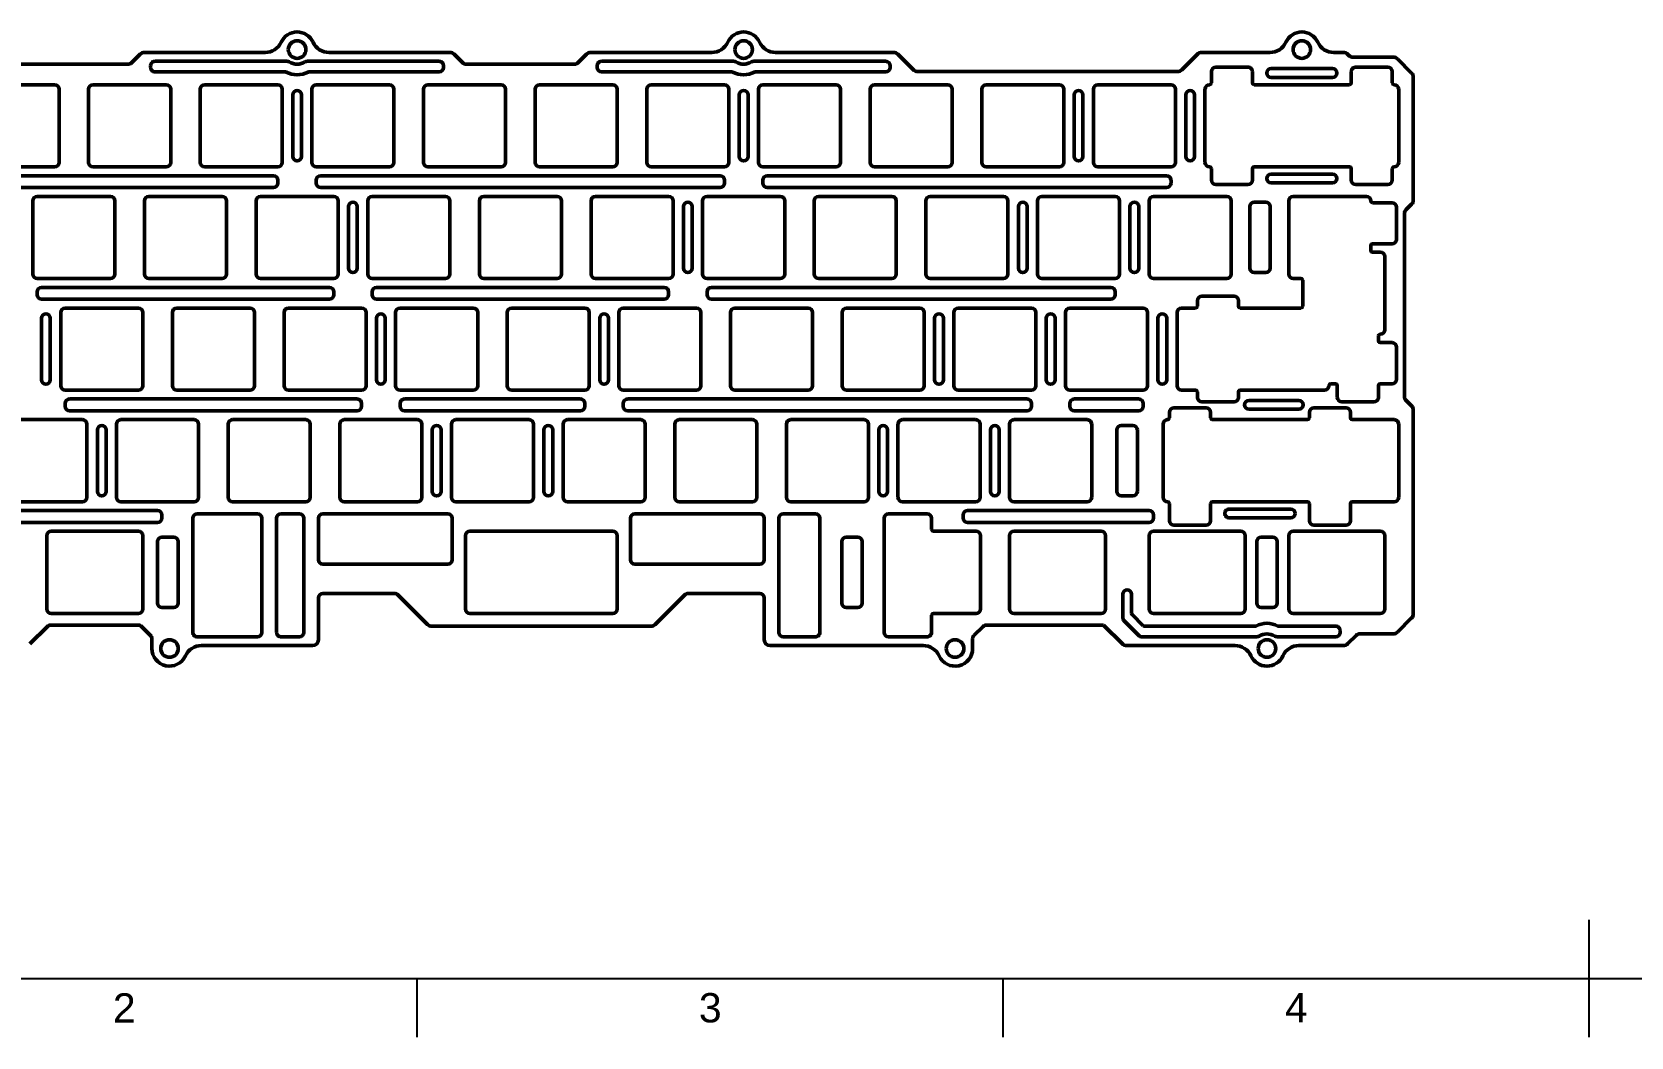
# Model space of a CAD drawing. Header units: millimetres. Extents: x 0 to 420, y 0 to 297.
# Drawn here: x 82.1 to 218.6, y 5 to 90.7 of the extents above; entities that cross this region are included whole.
import ezdxf
from ezdxf.enums import TextEntityAlignment as Align

# ---------------------------------------------------------------- set-up
doc = ezdxf.new("R2010")
doc.units = ezdxf.units.MM
doc.header["$LTSCALE"] = 0.75
doc.layers.add('Border', color=7, linetype='Continuous', lineweight=25)
doc.layers.add('Visible', color=7, linetype='Continuous', lineweight=50)
doc.styles.add('FusionTitle', font='arial.ttf')

# ---------------------------------------------------------------- blocks, each defined once
blk = doc.blocks.new('ISO_A3_SHEET')
at = {"layer": 'Border'}
for p, q in [((215, 5), (215, 15)), ((20, 10), (410, 10)), ((115, 5), (115, 10)), ((165, 5), (165, 10))]:
    blk.add_line(p, q, dxfattribs=at)
at = {"layer": 'Border', "style": 'FusionTitle'}
for s, p in [('2', (90, 7.5)), ('3', (140, 7.5)), ('4', (190, 7.5))]:
    blk.add_text(s, height=2.5, dxfattribs=at).set_placement(p, align=Align.MIDDLE)

msp = doc.modelspace()

# ---------------------------------------------------------------- linework, layer by layer
at = {"layer": 'Visible'}
for p, q in [((91.35, 88.849, 0.375), (90.607, 88.105, 0.375)), ((102.019, 88.995, 0.375), (91.704, 88.995, 0.375)), ((117.79, 88.995, 0.375), (107.474, 88.995, 0.375)), ((118.887, 88.105, 0.375), (118.143, 88.849, 0.375)), ((129.45, 88.849, 0.375), (128.707, 88.105, 0.375)), ((140.119, 88.995, 0.375), (129.804, 88.995, 0.375)), ((155.644, 88.995, 0.375), (145.574, 88.995, 0.375)), ((157.332, 87.514, 0.375), (155.997, 88.849, 0.375)), ((180.223, 87.514, 0.375), (181.559, 88.849, 0.375)), ((187.744, 88.995, 0.375), (181.912, 88.995, 0.375)), ((194.027, 88.995, 0.375), (193.199, 88.995, 0.375)), ((194.524, 88.705, 0.375), (194.381, 88.849, 0.375)), ((90.341, 87.995, 0.375), (81.053, 87.995, 0.375)), ((92.247, 87.868, 0.375), (92.247, 87.718, 0.375)), ((92.622, 88.243, 0.375), (103.88, 88.245, 0.375)), ((103.74, 87.345, 0.375), (92.622, 87.343, 0.375)), ((105.613, 88.245, 0.375), (116.872, 88.243, 0.375)), ((116.871, 87.343, 0.375), (105.753, 87.345, 0.375)), ((117.246, 87.868, 0.375), (117.246, 87.718, 0.375)), ((128.441, 87.995, 0.375), (119.152, 87.995, 0.375)), ((130.347, 87.868, 0.375), (130.347, 87.718, 0.375)), ((130.722, 88.243, 0.375), (141.98, 88.245, 0.375)), ((141.84, 87.345, 0.375), (130.722, 87.343, 0.375)), ((143.708, 88.242, 0.375), (154.972, 88.242, 0.375)), ((154.972, 87.342, 0.375), (143.847, 87.342, 0.375)), ((155.347, 87.867, 0.375), (155.347, 87.717, 0.375)), ((157.686, 87.367, 0.375), (179.87, 87.367, 0.375)), ((182.753, 86.395, 0.375), (182.753, 87.369, 0.375)), ((183.128, 87.744, 0.375), (185.878, 87.745, 0.375)), ((186.253, 87.37, 0.375), (186.253, 86.395, 0.375)), ((187.847, 87.62, 0.375), (193.097, 87.62, 0.375)), ((194.691, 86.395, 0.375), (194.691, 87.369, 0.375)), ((198.277, 88.595, 0.375), (194.79, 88.595, 0.375)), ((195.066, 87.744, 0.375), (197.816, 87.743, 0.375)), ((198.191, 87.368, 0.375), (198.191, 86.395, 0.375)), ((198.631, 88.449, 0.375), (199.838, 87.242, 0.375)), ((77.809, 86.245, 0.375), (84.059, 86.245, 0.375)), ((87.334, 86.245, 0.375), (93.584, 86.245, 0.375)), ((96.859, 86.245, 0.375), (103.109, 86.245, 0.375)), ((106.384, 86.245, 0.375), (112.634, 86.245, 0.375)), ((115.909, 86.245, 0.375), (122.159, 86.245, 0.375)), ((125.434, 86.245, 0.375), (131.684, 86.245, 0.375)), ((134.959, 86.245, 0.375), (141.209, 86.245, 0.375)), ((144.484, 86.245, 0.375), (150.734, 86.245, 0.375)), ((154.009, 86.245, 0.375), (160.259, 86.245, 0.375)), ((163.534, 86.245, 0.375), (169.784, 86.245, 0.375)), ((173.059, 86.245, 0.375), (179.309, 86.245, 0.375)), ((182.584, 86.245, 0.375), (182.603, 86.245, 0.375)), ((186.403, 86.245, 0.375), (194.541, 86.245, 0.375)), ((193.097, 86.87, 0.375), (187.847, 86.87, 0.375)), ((198.341, 86.245, 0.375), (198.359, 86.245, 0.375)), ((199.984, 76.402, 0.375), (199.984, 86.888, 0.375)), ((84.434, 85.87, 0.375), (84.434, 79.62, 0.375)), ((86.959, 79.62, 0.375), (86.959, 85.87, 0.375)), ((93.959, 85.87, 0.375), (93.959, 79.62, 0.375)), ((96.484, 79.62, 0.375), (96.484, 85.87, 0.375)), ((103.484, 85.87, 0.375), (103.484, 79.62, 0.375)), ((104.372, 80.12, 0.375), (104.372, 85.37, 0.375)), ((105.122, 85.37, 0.375), (105.122, 80.12, 0.375)), ((106.009, 79.62, 0.375), (106.009, 85.87, 0.375)), ((113.009, 85.87, 0.375), (113.009, 79.62, 0.375)), ((115.534, 79.62, 0.375), (115.534, 85.87, 0.375)), ((122.534, 85.87, 0.375), (122.534, 79.62, 0.375)), ((125.059, 79.62, 0.375), (125.059, 85.87, 0.375)), ((132.059, 85.87, 0.375), (132.059, 79.62, 0.375)), ((134.584, 79.62, 0.375), (134.584, 85.87, 0.375)), ((141.584, 85.87, 0.375), (141.584, 79.62, 0.375)), ((142.472, 80.12, 0.375), (142.472, 85.37, 0.375)), ((143.222, 85.37, 0.375), (143.222, 80.12, 0.375)), ((144.109, 79.62, 0.375), (144.109, 85.87, 0.375)), ((151.109, 85.87, 0.375), (151.109, 79.62, 0.375)), ((153.634, 79.62, 0.375), (153.634, 85.87, 0.375)), ((160.634, 85.87, 0.375), (160.634, 79.62, 0.375)), ((163.159, 79.62, 0.375), (163.159, 85.87, 0.375)), ((170.159, 85.87, 0.375), (170.159, 79.62, 0.375)), ((171.047, 80.12, 0.375), (171.047, 85.37, 0.375)), ((171.797, 85.37, 0.375), (171.797, 80.12, 0.375)), ((172.684, 79.62, 0.375), (172.684, 85.87, 0.375)), ((179.684, 85.87, 0.375), (179.684, 79.62, 0.375)), ((180.572, 80.12, 0.375), (180.572, 85.37, 0.375)), ((181.322, 85.37, 0.375), (181.322, 80.12, 0.375)), ((182.209, 79.62, 0.375), (182.209, 85.87, 0.375)), ((198.734, 85.87, 0.375), (198.734, 79.62, 0.375)), ((84.059, 79.245, 0.375), (77.809, 79.245, 0.375)), ((93.584, 79.245, 0.375), (87.334, 79.245, 0.375)), ((103.109, 79.245, 0.375), (96.859, 79.245, 0.375)), ((112.634, 79.245, 0.375), (106.384, 79.245, 0.375)), ((122.159, 79.245, 0.375), (115.909, 79.245, 0.375)), ((131.684, 79.245, 0.375), (125.434, 79.245, 0.375)), ((141.209, 79.245, 0.375), (134.959, 79.245, 0.375)), ((150.734, 79.245, 0.375), (144.484, 79.245, 0.375)), ((160.259, 79.245, 0.375), (154.009, 79.245, 0.375)), ((169.784, 79.245, 0.375), (163.534, 79.245, 0.375)), ((179.309, 79.245, 0.375), (173.059, 79.245, 0.375)), ((182.603, 79.245, 0.375), (182.584, 79.245, 0.375)), ((194.541, 79.245, 0.375), (186.403, 79.245, 0.375)), ((198.359, 79.245, 0.375), (198.341, 79.245, 0.375)), ((78.184, 78.483, 0.375), (102.734, 78.483, 0.375)), ((103.109, 78.108, 0.375), (103.109, 77.858, 0.375)), ((106.384, 77.858, 0.375), (106.384, 78.108, 0.375)), ((106.759, 78.483, 0.375), (140.834, 78.483, 0.375)), ((141.209, 78.108, 0.375), (141.209, 77.858, 0.375)), ((144.484, 77.858, 0.375), (144.484, 78.108, 0.375)), ((144.859, 78.483, 0.375), (178.934, 78.483, 0.375)), ((179.309, 78.108, 0.375), (179.309, 77.858, 0.375)), ((182.753, 78.12, 0.375), (182.753, 79.095, 0.375)), ((186.253, 79.095, 0.375), (186.253, 78.12, 0.375)), ((187.847, 78.62, 0.375), (193.097, 78.62, 0.375)), ((193.097, 77.87, 0.375), (187.847, 77.87, 0.375)), ((194.691, 78.12, 0.375), (194.691, 79.095, 0.375)), ((198.191, 79.095, 0.375), (198.191, 78.12, 0.375)), ((102.734, 77.483, 0.375), (78.184, 77.483, 0.375)), ((82.572, 76.72, 0.375), (88.822, 76.72, 0.375)), ((92.097, 76.72, 0.375), (98.347, 76.72, 0.375)), ((101.622, 76.72, 0.375), (107.872, 76.72, 0.375)), ((140.834, 77.483, 0.375), (106.759, 77.483, 0.375)), ((111.147, 76.72, 0.375), (117.397, 76.72, 0.375)), ((120.672, 76.72, 0.375), (126.922, 76.72, 0.375)), ((130.197, 76.72, 0.375), (136.447, 76.72, 0.375)), ((139.722, 76.72, 0.375), (145.972, 76.72, 0.375)), ((178.934, 77.483, 0.375), (144.859, 77.483, 0.375)), ((149.247, 76.72, 0.375), (155.497, 76.72, 0.375)), ((158.772, 76.72, 0.375), (165.022, 76.72, 0.375)), ((168.297, 76.72, 0.375), (174.547, 76.72, 0.375)), ((177.822, 76.72, 0.375), (184.072, 76.72, 0.375)), ((185.878, 77.745, 0.375), (183.128, 77.745, 0.375)), ((189.728, 76.72, 0.375), (195.978, 76.72, 0.375)), ((197.816, 77.745, 0.375), (195.066, 77.745, 0.375)), ((82.197, 70.095, 0.375), (82.197, 76.345, 0.375)), ((89.197, 76.345, 0.375), (89.197, 70.095, 0.375)), ((91.722, 70.095, 0.375), (91.722, 76.345, 0.375)), ((98.722, 76.345, 0.375), (98.722, 70.095, 0.375)), ((101.247, 70.095, 0.375), (101.247, 76.345, 0.375)), ((108.247, 76.345, 0.375), (108.247, 70.095, 0.375)), ((109.134, 70.595, 0.375), (109.134, 75.845, 0.375)), ((109.884, 75.845, 0.375), (109.884, 70.595, 0.375)), ((110.772, 70.095, 0.375), (110.772, 76.345, 0.375)), ((117.772, 76.345, 0.375), (117.772, 70.095, 0.375)), ((120.297, 70.095, 0.375), (120.297, 76.345, 0.375)), ((127.297, 76.345, 0.375), (127.297, 70.095, 0.375)), ((129.822, 70.095, 0.375), (129.822, 76.345, 0.375)), ((136.822, 76.345, 0.375), (136.822, 70.095, 0.375)), ((137.709, 70.595, 0.375), (137.709, 75.845, 0.375)), ((138.459, 75.845, 0.375), (138.459, 70.595, 0.375)), ((139.347, 70.095, 0.375), (139.347, 76.345, 0.375)), ((146.347, 76.345, 0.375), (146.347, 70.095, 0.375)), ((148.872, 70.095, 0.375), (148.872, 76.345, 0.375)), ((155.872, 76.345, 0.375), (155.872, 70.095, 0.375)), ((158.397, 70.095, 0.375), (158.397, 76.345, 0.375)), ((165.397, 76.345, 0.375), (165.397, 70.095, 0.375)), ((166.284, 70.595, 0.375), (166.284, 75.845, 0.375)), ((167.034, 75.845, 0.375), (167.034, 70.595, 0.375)), ((167.922, 70.095, 0.375), (167.922, 76.345, 0.375)), ((174.922, 76.345, 0.375), (174.922, 70.095, 0.375)), ((175.809, 70.595, 0.375), (175.809, 75.845, 0.375)), ((176.559, 75.845, 0.375), (176.559, 70.595, 0.375)), ((177.447, 70.095, 0.375), (177.447, 76.345, 0.375)), ((184.447, 76.345, 0.375), (184.447, 70.095, 0.375)), ((186.025, 70.595, 0.375), (186.025, 75.845, 0.375)), ((186.4, 76.22, 0.375), (187.4, 76.22, 0.375)), ((187.775, 75.845, 0.375), (187.775, 70.595, 0.375)), ((189.353, 70.095, 0.375), (189.353, 76.345, 0.375)), ((196.353, 76.345, 0.375), (196.353, 76.327, 0.375)), ((196.503, 76.177, 0.375), (198.169, 76.177, 0.375)), ((198.544, 75.802, 0.375), (198.544, 73.052, 0.375)), ((199.234, 59.652, 0.375), (199.234, 75.238, 0.375)), ((199.381, 75.592, 0.375), (199.838, 76.049, 0.375)), ((196.353, 72.527, 0.375), (196.353, 72.108, 0.375)), ((198.169, 72.677, 0.375), (196.503, 72.677, 0.375)), ((196.503, 71.958, 0.375), (197.169, 71.958, 0.375)), ((197.544, 71.583, 0.375), (197.544, 65.333, 0.375)), ((88.822, 69.72, 0.375), (82.572, 69.72, 0.375)), ((98.347, 69.72, 0.375), (92.097, 69.72, 0.375)), ((107.872, 69.72, 0.375), (101.622, 69.72, 0.375)), ((117.397, 69.72, 0.375), (111.147, 69.72, 0.375)), ((126.922, 69.72, 0.375), (120.672, 69.72, 0.375)), ((136.447, 69.72, 0.375), (130.197, 69.72, 0.375)), ((145.972, 69.72, 0.375), (139.722, 69.72, 0.375)), ((155.497, 69.72, 0.375), (149.247, 69.72, 0.375)), ((165.022, 69.72, 0.375), (158.772, 69.72, 0.375)), ((174.547, 69.72, 0.375), (168.297, 69.72, 0.375)), ((184.072, 69.72, 0.375), (177.822, 69.72, 0.375)), ((187.4, 70.22, 0.375), (186.4, 70.22, 0.375)), ((190.394, 69.72, 0.375), (189.728, 69.72, 0.375)), ((82.572, 68.333, 0.375), (82.572, 68.583, 0.375)), ((82.947, 68.958, 0.375), (107.497, 68.958, 0.375)), ((107.872, 68.583, 0.375), (107.872, 68.333, 0.375)), ((111.147, 68.333, 0.375), (111.147, 68.583, 0.375)), ((111.522, 68.958, 0.375), (136.072, 68.958, 0.375)), ((136.447, 68.583, 0.375), (136.447, 68.333, 0.375)), ((139.722, 68.333, 0.375), (139.722, 68.583, 0.375)), ((140.097, 68.958, 0.375), (174.172, 68.958, 0.375)), ((174.547, 68.583, 0.375), (174.547, 68.333, 0.375)), ((190.544, 67.345, 0.375), (190.544, 69.57, 0.375)), ((107.497, 67.958, 0.375), (82.947, 67.958, 0.375)), ((84.953, 67.195, 0.375), (91.203, 67.195, 0.375)), ((94.478, 67.195, 0.375), (100.728, 67.195, 0.375)), ((104.003, 67.195, 0.375), (110.253, 67.195, 0.375)), ((136.072, 67.958, 0.375), (111.522, 67.958, 0.375)), ((113.528, 67.195, 0.375), (119.778, 67.195, 0.375)), ((123.053, 67.195, 0.375), (129.303, 67.195, 0.375)), ((132.578, 67.195, 0.375), (138.828, 67.195, 0.375)), ((174.172, 67.958, 0.375), (140.097, 67.958, 0.375)), ((142.103, 67.195, 0.375), (148.353, 67.195, 0.375)), ((151.628, 67.195, 0.375), (157.878, 67.195, 0.375)), ((161.153, 67.195, 0.375), (167.403, 67.195, 0.375)), ((170.678, 67.195, 0.375), (176.928, 67.195, 0.375)), ((180.203, 67.195, 0.375), (181.412, 67.195, 0.375)), ((181.562, 67.345, 0.375), (181.562, 67.82, 0.375)), ((181.937, 68.195, 0.375), (184.687, 68.195, 0.375)), ((185.062, 67.82, 0.375), (185.062, 67.345, 0.375)), ((185.212, 67.195, 0.375), (190.394, 67.195, 0.375)), ((82.94, 61.07, 0.375), (82.94, 66.32, 0.375)), ((83.69, 66.32, 0.375), (83.69, 61.07, 0.375)), ((84.578, 60.57, 0.375), (84.578, 66.82, 0.375)), ((91.578, 66.82, 0.375), (91.578, 60.57, 0.375)), ((94.103, 60.57, 0.375), (94.103, 66.82, 0.375)), ((101.103, 66.82, 0.375), (101.103, 60.57, 0.375)), ((103.628, 60.57, 0.375), (103.628, 66.82, 0.375)), ((110.628, 66.82, 0.375), (110.628, 60.57, 0.375)), ((111.515, 61.07, 0.375), (111.515, 66.32, 0.375)), ((112.265, 66.32, 0.375), (112.265, 61.07, 0.375)), ((113.153, 60.57, 0.375), (113.153, 66.82, 0.375)), ((120.153, 66.82, 0.375), (120.153, 60.57, 0.375)), ((122.678, 60.57, 0.375), (122.678, 66.82, 0.375)), ((129.678, 66.82, 0.375), (129.678, 60.57, 0.375)), ((130.565, 61.07, 0.375), (130.565, 66.32, 0.375)), ((131.315, 66.32, 0.375), (131.315, 61.07, 0.375)), ((132.203, 60.57, 0.375), (132.203, 66.82, 0.375)), ((139.203, 66.82, 0.375), (139.203, 60.57, 0.375)), ((141.728, 60.57, 0.375), (141.728, 66.82, 0.375)), ((148.728, 66.82, 0.375), (148.728, 60.57, 0.375)), ((151.253, 60.57, 0.375), (151.253, 66.82, 0.375)), ((158.253, 66.82, 0.375), (158.253, 60.57, 0.375)), ((159.14, 61.07, 0.375), (159.14, 66.32, 0.375)), ((159.89, 66.32, 0.375), (159.89, 61.07, 0.375)), ((160.778, 60.57, 0.375), (160.778, 66.82, 0.375)), ((167.778, 66.82, 0.375), (167.778, 60.57, 0.375)), ((168.665, 61.07, 0.375), (168.665, 66.32, 0.375)), ((169.415, 66.32, 0.375), (169.415, 61.07, 0.375)), ((170.303, 60.57, 0.375), (170.303, 66.82, 0.375)), ((177.303, 66.82, 0.375), (177.303, 60.57, 0.375)), ((178.19, 66.32, 0.375), (178.19, 61.07, 0.375)), ((178.94, 61.07, 0.375), (178.94, 66.32, 0.375)), ((179.828, 60.57, 0.375), (179.828, 66.82, 0.375)), ((197, 64.808, 0.375), (197, 64.389, 0.375)), ((197.169, 64.958, 0.375), (197.15, 64.958, 0.375)), ((197.15, 64.239, 0.375), (198.169, 64.239, 0.375)), ((198.544, 63.864, 0.375), (198.544, 61.114, 0.375)), ((91.203, 60.195, 0.375), (84.953, 60.195, 0.375)), ((100.728, 60.195, 0.375), (94.478, 60.195, 0.375)), ((110.253, 60.195, 0.375), (104.003, 60.195, 0.375)), ((119.778, 60.195, 0.375), (113.528, 60.195, 0.375)), ((129.303, 60.195, 0.375), (123.053, 60.195, 0.375)), ((138.828, 60.195, 0.375), (132.578, 60.195, 0.375)), ((148.353, 60.195, 0.375), (142.103, 60.195, 0.375)), ((157.878, 60.195, 0.375), (151.628, 60.195, 0.375)), ((167.403, 60.195, 0.375), (161.153, 60.195, 0.375)), ((176.928, 60.195, 0.375), (170.678, 60.195, 0.375)), ((181.412, 60.195, 0.375), (180.203, 60.195, 0.375)), ((181.562, 59.57, 0.375), (181.562, 60.045, 0.375)), ((185.062, 60.045, 0.375), (185.062, 59.57, 0.375)), ((192.406, 60.195, 0.375), (185.212, 60.195, 0.375)), ((192.781, 60.589, 0.375), (192.781, 60.57, 0.375)), ((193.35, 60.739, 0.375), (192.931, 60.739, 0.375)), ((193.5, 59.57, 0.375), (193.5, 60.589, 0.375)), ((197, 60.589, 0.375), (197, 59.57, 0.375)), ((198.169, 60.739, 0.375), (197.15, 60.739, 0.375)), ((84.953, 58.808, 0.375), (84.953, 59.058, 0.375)), ((85.328, 59.433, 0.375), (109.878, 59.433, 0.375)), ((110.253, 59.058, 0.375), (110.253, 58.808, 0.375)), ((113.528, 58.808, 0.375), (113.528, 59.058, 0.375)), ((113.903, 59.433, 0.375), (128.928, 59.433, 0.375)), ((129.303, 59.058, 0.375), (129.303, 58.808, 0.375)), ((132.578, 58.808, 0.375), (132.578, 59.058, 0.375)), ((132.953, 59.433, 0.375), (167.028, 59.433, 0.375)), ((167.403, 59.058, 0.375), (167.403, 58.808, 0.375)), ((170.678, 58.808, 0.375), (170.678, 59.058, 0.375)), ((171.053, 59.433, 0.375), (176.553, 59.433, 0.375)), ((176.928, 59.058, 0.375), (176.928, 58.808, 0.375)), ((179.556, 58.67, 0.375), (182.306, 58.67, 0.375)), ((184.687, 59.195, 0.375), (181.937, 59.195, 0.375)), ((185.965, 59.308, 0.375), (190.215, 59.308, 0.375)), ((191.494, 58.67, 0.375), (194.244, 58.67, 0.375)), ((196.625, 59.195, 0.375), (193.875, 59.195, 0.375)), ((199.838, 58.842, 0.375), (199.381, 59.299, 0.375)), ((80.19, 57.67, 0.375), (86.44, 57.67, 0.375)), ((109.878, 58.433, 0.375), (85.328, 58.433, 0.375)), ((89.715, 57.67, 0.375), (95.965, 57.67, 0.375)), ((99.24, 57.67, 0.375), (105.49, 57.67, 0.375)), ((108.765, 57.67, 0.375), (115.015, 57.67, 0.375)), ((128.928, 58.433, 0.375), (113.903, 58.433, 0.375)), ((118.29, 57.67, 0.375), (124.54, 57.67, 0.375)), ((127.815, 57.67, 0.375), (134.065, 57.67, 0.375)), ((167.028, 58.433, 0.375), (132.953, 58.433, 0.375)), ((137.34, 57.67, 0.375), (143.59, 57.67, 0.375)), ((146.865, 57.67, 0.375), (153.115, 57.67, 0.375)), ((156.39, 57.67, 0.375), (162.64, 57.67, 0.375)), ((165.915, 57.67, 0.375), (172.165, 57.67, 0.375)), ((176.553, 58.433, 0.375), (171.053, 58.433, 0.375)), ((179.012, 57.67, 0.375), (179.031, 57.67, 0.375)), ((179.181, 57.82, 0.375), (179.181, 58.295, 0.375)), ((182.681, 58.295, 0.375), (182.681, 57.82, 0.375)), ((182.831, 57.67, 0.375), (190.969, 57.67, 0.375)), ((190.215, 58.558, 0.375), (185.965, 58.558, 0.375)), ((191.119, 57.82, 0.375), (191.119, 58.295, 0.375)), ((194.619, 58.295, 0.375), (194.619, 57.82, 0.375)), ((194.769, 57.67, 0.375), (198.359, 57.67, 0.375)), ((199.984, 41.102, 0.375), (199.984, 58.488, 0.375)), ((86.815, 57.295, 0.375), (86.815, 51.045, 0.375)), ((87.703, 51.545, 0.375), (87.703, 56.795, 0.375)), ((88.453, 56.795, 0.375), (88.453, 51.545, 0.375)), ((89.34, 51.045, 0.375), (89.34, 57.295, 0.375)), ((96.34, 57.295, 0.375), (96.34, 51.045, 0.375)), ((98.865, 51.045, 0.375), (98.865, 57.295, 0.375)), ((105.865, 57.295, 0.375), (105.865, 51.045, 0.375)), ((108.39, 51.045, 0.375), (108.39, 57.295, 0.375)), ((115.39, 57.295, 0.375), (115.39, 51.045, 0.375)), ((116.278, 51.545, 0.375), (116.278, 56.795, 0.375)), ((117.028, 56.795, 0.375), (117.028, 51.545, 0.375)), ((117.915, 51.045, 0.375), (117.915, 57.295, 0.375)), ((124.915, 57.295, 0.375), (124.915, 51.045, 0.375)), ((125.803, 51.545, 0.375), (125.803, 56.795, 0.375)), ((126.553, 56.795, 0.375), (126.553, 51.545, 0.375)), ((127.44, 51.045, 0.375), (127.44, 57.295, 0.375)), ((134.44, 57.295, 0.375), (134.44, 51.045, 0.375)), ((136.965, 51.045, 0.375), (136.965, 57.295, 0.375)), ((143.965, 57.295, 0.375), (143.965, 51.045, 0.375)), ((146.49, 51.045, 0.375), (146.49, 57.295, 0.375)), ((153.49, 57.295, 0.375), (153.49, 51.045, 0.375)), ((154.378, 51.545, 0.375), (154.378, 56.795, 0.375)), ((155.128, 56.795, 0.375), (155.128, 51.545, 0.375)), ((156.015, 51.045, 0.375), (156.015, 57.295, 0.375)), ((163.015, 57.295, 0.375), (163.015, 51.045, 0.375)), ((163.903, 51.545, 0.375), (163.903, 56.795, 0.375)), ((164.653, 56.795, 0.375), (164.653, 51.545, 0.375)), ((165.54, 51.045, 0.375), (165.54, 57.295, 0.375)), ((172.54, 57.295, 0.375), (172.54, 51.045, 0.375)), ((174.687, 51.545, 0.375), (174.687, 56.795, 0.375)), ((175.062, 57.17, 0.375), (176.062, 57.17, 0.375)), ((176.437, 56.795, 0.375), (176.437, 51.545, 0.375)), ((178.637, 51.045, 0.375), (178.637, 57.295, 0.375)), ((198.734, 57.295, 0.375), (198.734, 51.045, 0.375)), ((86.44, 50.67, 0.375), (80.19, 50.67, 0.375)), ((95.965, 50.67, 0.375), (89.715, 50.67, 0.375)), ((105.49, 50.67, 0.375), (99.24, 50.67, 0.375)), ((115.015, 50.67, 0.375), (108.765, 50.67, 0.375)), ((124.54, 50.67, 0.375), (118.29, 50.67, 0.375)), ((134.065, 50.67, 0.375), (127.815, 50.67, 0.375)), ((143.59, 50.67, 0.375), (137.34, 50.67, 0.375)), ((153.115, 50.67, 0.375), (146.865, 50.67, 0.375)), ((162.64, 50.67, 0.375), (156.39, 50.67, 0.375)), ((172.165, 50.67, 0.375), (165.915, 50.67, 0.375)), ((176.062, 51.17, 0.375), (175.062, 51.17, 0.375)), ((179.031, 50.67, 0.375), (179.012, 50.67, 0.375)), ((179.181, 49.045, 0.375), (179.181, 50.52, 0.375)), ((182.681, 50.52, 0.375), (182.681, 49.045, 0.375)), ((190.969, 50.67, 0.375), (182.831, 50.67, 0.375)), ((191.119, 49.045, 0.375), (191.119, 50.52, 0.375)), ((194.619, 50.52, 0.375), (194.619, 49.045, 0.375)), ((198.359, 50.67, 0.375), (194.769, 50.67, 0.375)), ((79.672, 49.908, 0.375), (92.842, 49.908, 0.375)), ((93.217, 49.533, 0.375), (93.217, 49.283, 0.375)), ((95.856, 39.521, 0.375), (95.856, 49.27, 0.375)), ((96.231, 49.645, 0.375), (101.365, 49.645, 0.375)), ((101.74, 49.27, 0.375), (101.74, 39.523, 0.375)), ((103, 49.27, 0.375), (103, 39.522, 0.375)), ((104.937, 49.645, 0.375), (103.375, 49.645, 0.375)), ((105.312, 39.523, 0.375), (105.312, 49.27, 0.375)), ((106.562, 45.709, 0.375), (106.562, 49.27, 0.375)), ((106.937, 49.645, 0.375), (117.606, 49.645, 0.375)), ((117.981, 49.27, 0.375), (117.981, 45.709, 0.375)), ((133.184, 45.709, 0.375), (133.184, 49.27, 0.375)), ((133.559, 49.645, 0.375), (144.228, 49.645, 0.375)), ((144.603, 49.27, 0.375), (144.603, 45.709, 0.375)), ((145.853, 39.523, 0.375), (145.853, 49.27, 0.375)), ((146.228, 49.645, 0.375), (148.981, 49.645, 0.375)), ((149.356, 49.27, 0.375), (149.356, 39.522, 0.375)), ((154.825, 39.521, 0.375), (154.825, 49.27, 0.375)), ((155.2, 49.645, 0.375), (158.509, 49.645, 0.375)), ((158.884, 49.27, 0.375), (158.884, 48.295, 0.375)), ((161.575, 49.283, 0.375), (161.575, 49.533, 0.375)), ((161.95, 49.908, 0.375), (177.447, 49.908, 0.375)), ((177.822, 49.533, 0.375), (177.822, 49.283, 0.375)), ((183.9, 49.668, 0.375), (183.9, 49.67, 0.375)), ((184.275, 50.045, 0.375), (189.525, 50.045, 0.375)), ((189.525, 49.295, 0.375), (184.275, 49.293, 0.375)), ((189.9, 49.67, 0.375), (189.9, 49.67, 0.375)), ((92.842, 48.908, 0.375), (79.672, 48.908, 0.375)), ((83.387, 41.52, 0.375), (83.387, 47.77, 0.375)), ((83.762, 48.145, 0.375), (91.203, 48.145, 0.375)), ((91.578, 47.77, 0.375), (91.578, 41.52, 0.375)), ((119.106, 41.52, 0.375), (119.106, 47.77, 0.375)), ((119.481, 48.145, 0.375), (131.684, 48.145, 0.375)), ((132.059, 47.77, 0.375), (132.059, 41.52, 0.375)), ((159.034, 48.145, 0.375), (161.575, 48.145, 0.375)), ((161.575, 48.145, 0.375), (162.672, 48.145, 0.375)), ((177.447, 48.908, 0.375), (161.95, 48.908, 0.375)), ((163.047, 47.77, 0.375), (163.047, 41.52, 0.375)), ((165.54, 41.52, 0.375), (165.54, 47.77, 0.375)), ((165.915, 48.145, 0.375), (173.356, 48.145, 0.375)), ((173.731, 47.77, 0.375), (173.731, 41.52, 0.375)), ((177.447, 41.52, 0.375), (177.447, 47.77, 0.375)), ((177.822, 48.145, 0.375), (185.262, 48.145, 0.375)), ((182.306, 48.67, 0.375), (179.556, 48.67, 0.375)), ((185.637, 47.77, 0.375), (185.637, 41.52, 0.375)), ((189.353, 41.52, 0.375), (189.353, 47.77, 0.375)), ((189.728, 48.145, 0.375), (197.169, 48.145, 0.375)), ((194.244, 48.67, 0.375), (191.494, 48.67, 0.375)), ((197.544, 47.77, 0.375), (197.544, 41.52, 0.375)), ((92.842, 42.02, 0.375), (92.842, 47.27, 0.375)), ((93.217, 47.645, 0.375), (94.217, 47.645, 0.375)), ((94.592, 47.27, 0.375), (94.592, 42.02, 0.375)), ((151.215, 42.02, 0.375), (151.215, 47.27, 0.375)), ((151.59, 47.645, 0.375), (152.59, 47.645, 0.375)), ((152.965, 47.27, 0.375), (152.965, 42.02, 0.375)), ((186.62, 42.02, 0.375), (186.62, 47.27, 0.375)), ((186.995, 47.645, 0.375), (187.995, 47.645, 0.375)), ((188.37, 47.27, 0.375), (188.37, 42.02, 0.375)), ((117.606, 45.334, 0.375), (106.937, 45.334, 0.375)), ((144.228, 45.334, 0.375), (133.559, 45.334, 0.375)), ((106.562, 38.895, 0.375), (106.562, 42.459, 0.375)), ((106.937, 42.834, 0.375), (113.079, 42.834, 0.375)), ((115.874, 40.195, 0.375), (113.345, 42.724, 0.375)), ((137.821, 42.724, 0.375), (135.291, 40.195, 0.375)), ((138.086, 42.834, 0.375), (144.228, 42.834, 0.375)), ((144.603, 42.459, 0.375), (144.603, 38.895, 0.375)), ((175.198, 40.779, 0.375), (175.198, 42.77, 0.375)), ((175.948, 42.77, 0.375), (175.948, 41.147, 0.375)), ((91.203, 41.145, 0.375), (83.762, 41.145, 0.375)), ((94.217, 41.645, 0.375), (93.217, 41.645, 0.375)), ((131.684, 41.145, 0.375), (119.481, 41.145, 0.375)), ((152.59, 41.645, 0.375), (151.59, 41.645, 0.375)), ((158.884, 40.995, 0.375), (158.884, 39.52, 0.375)), ((162.672, 41.145, 0.375), (159.034, 41.145, 0.375)), ((173.356, 41.145, 0.375), (165.915, 41.145, 0.375)), ((175.992, 41.04, 0.375), (176.941, 40.092, 0.375)), ((185.262, 41.145, 0.375), (177.822, 41.145, 0.375)), ((187.995, 41.645, 0.375), (186.995, 41.645, 0.375)), ((197.169, 41.145, 0.375), (189.728, 41.145, 0.375)), ((81.955, 38.542, 0.375), (83.448, 40.035, 0.375)), ((83.713, 40.145, 0.375), (91.201, 40.145, 0.375)), ((91.466, 40.035, 0.375), (92.246, 39.255, 0.375)), ((116.228, 40.048, 0.375), (134.937, 40.048, 0.375)), ((162.494, 39.255, 0.375), (163.274, 40.035, 0.375)), ((163.54, 40.145, 0.375), (173.556, 40.145, 0.375)), ((173.556, 40.145, 0.375), (175.159, 38.542, 0.375)), ((176.564, 39.258, 0.375), (175.308, 40.514, 0.375)), ((177.047, 40.048, 0.375), (186.488, 40.045, 0.375)), ((188.502, 40.045, 0.375), (193.359, 40.047, 0.375)), ((193.734, 39.672, 0.375), (193.734, 39.522, 0.375)), ((199.838, 40.749, 0.375), (198.631, 39.542, 0.375)), ((92.356, 38.99, 0.375), (92.356, 38.145, 0.375)), ((101.366, 39.148, 0.375), (96.231, 39.146, 0.375)), ((96.583, 38.395, 0.375), (106.062, 38.395, 0.375)), ((103.375, 39.147, 0.375), (104.937, 39.148, 0.375)), ((145.103, 38.395, 0.375), (158.157, 38.395, 0.375)), ((148.981, 39.147, 0.375), (146.228, 39.148, 0.375)), ((158.509, 39.145, 0.375), (155.2, 39.146, 0.375)), ((162.384, 38.145, 0.375), (162.384, 38.99, 0.375)), ((175.513, 38.395, 0.375), (184.768, 38.395, 0.375)), ((186.628, 39.145, 0.375), (176.829, 39.148, 0.375)), ((193.359, 39.147, 0.375), (188.362, 39.145, 0.375)), ((190.222, 38.395, 0.375), (194.027, 38.395, 0.375)), ((194.381, 38.542, 0.375), (195.124, 39.285, 0.375)), ((195.39, 39.395, 0.375), (198.277, 39.395, 0.375))]:
    msp.add_line(p, q, dxfattribs=at)
at = {"layer": 'Visible', "extrusion": (0, 0, -1)}
for centre in [(-104.747, 89.245, -0.375), (-142.847, 89.245, -0.375), (-190.472, 89.245, -0.375), (-93.856, 38.145, -0.375), (-160.884, 38.145, -0.375), (-187.495, 38.145, -0.375)]:
    msp.add_circle(centre, 0.75, dxfattribs=at)
at = {"layer": 'Visible'}
for centre, radius, start, end in [((104.747, 89.245, 0.375), 1.5, 24.62432, 155.37568), ((142.847, 89.245, 0.375), 1.5, 24.62432, 155.37568), ((190.472, 89.245, 0.375), 1.5, 24.62432, 155.37568), ((102.019, 90.495, 0.375), 1.5, 270, 335.37568), ((107.474, 90.495, 0.375), 1.5, 204.62432, 270), ((140.119, 90.495, 0.375), 1.5, 270, 335.37568), ((145.574, 90.495, 0.375), 1.5, 204.62432, 270), ((187.744, 90.495, 0.375), 1.5, 270, 335.37568), ((193.199, 90.495, 0.375), 1.5, 204.62432, 270), ((194.79, 88.97, 0.375), 0.375, 225, 270), ((90.341, 88.37, 0.375), 0.375, 270, 315), ((92.622, 87.868, 0.375), 0.375, 90.01129, 180.01151), ((92.622, 87.718, 0.375), 0.375, 180.01151, 270.01151), ((103.88, 87.87, 0.375), 0.375, 57.77709, 90.01129), ((104.747, 89.245, 0.375), 1.25, 237.77709, 302.22291), ((105.613, 87.87, 0.375), 0.375, 89.98873, 122.22291), ((116.871, 87.718, 0.375), 0.375, 269.98851, 359.98851), ((116.871, 87.868, 0.375), 0.375, 359.98851, 89.98873), ((119.152, 88.37, 0.375), 0.375, 225, 270), ((128.441, 88.37, 0.375), 0.375, 270, 315), ((130.722, 87.868, 0.375), 0.375, 90.01127, 180.01149), ((130.722, 87.718, 0.375), 0.375, 180.01149, 270.01149), ((141.98, 87.87, 0.375), 0.375, 57.77709, 90.01127), ((142.847, 89.245, 0.375), 1.25, 237.77709, 302.00521), ((143.708, 87.867, 0.375), 0.375, 90, 122.00521), ((154.972, 87.867, 0.375), 0.375, 360, 90), ((154.972, 87.717, 0.375), 0.375, 270, 360), ((157.686, 87.867, 0.375), 0.5, 225, 270), ((179.87, 87.867, 0.375), 0.5, 270, 315), ((183.128, 87.369, 0.375), 0.375, 90.01117, 180), ((185.878, 87.37, 0.375), 0.375, 0, 90.01117), ((195.066, 87.369, 0.375), 0.375, 89.97514, 180), ((197.816, 87.368, 0.375), 0.375, 0, 89.97514), ((84.059, 85.87, 0.375), 0.375, 0, 90), ((87.334, 85.87, 0.375), 0.375, 90, 180), ((93.584, 85.87, 0.375), 0.375, 0, 90), ((96.859, 85.87, 0.375), 0.375, 90, 180), ((103.109, 85.87, 0.375), 0.375, 0, 90), ((106.384, 85.87, 0.375), 0.375, 90, 180), ((112.634, 85.87, 0.375), 0.375, 0, 90), ((115.909, 85.87, 0.375), 0.375, 90, 180), ((122.159, 85.87, 0.375), 0.375, 0, 90), ((125.434, 85.87, 0.375), 0.375, 90, 180), ((131.684, 85.87, 0.375), 0.375, 0, 90), ((134.959, 85.87, 0.375), 0.375, 90, 180), ((141.209, 85.87, 0.375), 0.375, 0, 90), ((144.484, 85.87, 0.375), 0.375, 90, 180), ((150.734, 85.87, 0.375), 0.375, 0, 90), ((154.009, 85.87, 0.375), 0.375, 90, 180), ((160.259, 85.87, 0.375), 0.375, 0, 90), ((163.534, 85.87, 0.375), 0.375, 90, 180), ((169.784, 85.87, 0.375), 0.375, 0, 90), ((173.059, 85.87, 0.375), 0.375, 90, 180), ((179.309, 85.87, 0.375), 0.375, 0, 90), ((182.584, 85.87, 0.375), 0.375, 90, 180), ((198.359, 85.87, 0.375), 0.375, 0, 90), ((104.747, 85.37, 0.375), 0.375, 0, 180), ((142.847, 85.37, 0.375), 0.375, 0, 180), ((171.422, 85.37, 0.375), 0.375, 0, 180), ((180.947, 85.37, 0.375), 0.375, 0, 180), ((84.059, 79.62, 0.375), 0.375, 270, 0), ((87.334, 79.62, 0.375), 0.375, 180, 270), ((93.584, 79.62, 0.375), 0.375, 270, 0), ((96.859, 79.62, 0.375), 0.375, 180, 270), ((103.109, 79.62, 0.375), 0.375, 270, 0), ((104.747, 80.12, 0.375), 0.375, 180, 0), ((106.384, 79.62, 0.375), 0.375, 180, 270), ((112.634, 79.62, 0.375), 0.375, 270, 0), ((115.909, 79.62, 0.375), 0.375, 180, 270), ((122.159, 79.62, 0.375), 0.375, 270, 0), ((125.434, 79.62, 0.375), 0.375, 180, 270), ((131.684, 79.62, 0.375), 0.375, 270, 0), ((134.959, 79.62, 0.375), 0.375, 180, 270), ((141.209, 79.62, 0.375), 0.375, 270, 0), ((142.847, 80.12, 0.375), 0.375, 180, 0), ((144.484, 79.62, 0.375), 0.375, 180, 270), ((150.734, 79.62, 0.375), 0.375, 270, 0), ((154.009, 79.62, 0.375), 0.375, 180, 270), ((160.259, 79.62, 0.375), 0.375, 270, 0), ((163.534, 79.62, 0.375), 0.375, 180, 270), ((169.784, 79.62, 0.375), 0.375, 270, 0), ((171.422, 80.12, 0.375), 0.375, 180, 0), ((173.059, 79.62, 0.375), 0.375, 180, 270), ((179.309, 79.62, 0.375), 0.375, 270, 0), ((180.947, 80.12, 0.375), 0.375, 180, 0), ((182.584, 79.62, 0.375), 0.375, 180, 270), ((198.359, 79.62, 0.375), 0.375, 270, 0), ((102.734, 78.108, 0.375), 0.375, 0, 90), ((102.734, 77.858, 0.375), 0.375, 270, 0), ((106.759, 78.108, 0.375), 0.375, 90, 180), ((106.759, 77.858, 0.375), 0.375, 180, 270), ((140.834, 78.108, 0.375), 0.375, 0, 90), ((140.834, 77.858, 0.375), 0.375, 270, 0), ((144.859, 78.108, 0.375), 0.375, 90, 180), ((144.859, 77.858, 0.375), 0.375, 180, 270), ((178.934, 78.108, 0.375), 0.375, 0, 90), ((178.934, 77.858, 0.375), 0.375, 270, 0), ((183.128, 78.12, 0.375), 0.375, 180, 270), ((185.878, 78.12, 0.375), 0.375, 270, 0), ((195.066, 78.12, 0.375), 0.375, 180, 270), ((197.816, 78.12, 0.375), 0.375, 270, 0), ((82.572, 76.345, 0.375), 0.375, 90, 180), ((88.822, 76.345, 0.375), 0.375, 0, 90), ((92.097, 76.345, 0.375), 0.375, 90, 180), ((98.347, 76.345, 0.375), 0.375, 0, 90), ((101.622, 76.345, 0.375), 0.375, 90, 180), ((107.872, 76.345, 0.375), 0.375, 0, 90), ((111.147, 76.345, 0.375), 0.375, 90, 180), ((117.397, 76.345, 0.375), 0.375, 0, 90), ((120.672, 76.345, 0.375), 0.375, 90, 180), ((126.922, 76.345, 0.375), 0.375, 0, 90), ((130.197, 76.345, 0.375), 0.375, 90, 180), ((136.447, 76.345, 0.375), 0.375, 0, 90), ((139.722, 76.345, 0.375), 0.375, 90, 180), ((145.972, 76.345, 0.375), 0.375, 0, 90), ((149.247, 76.345, 0.375), 0.375, 90, 180), ((155.497, 76.345, 0.375), 0.375, 0, 90), ((158.772, 76.345, 0.375), 0.375, 90, 180), ((165.022, 76.345, 0.375), 0.375, 0, 90), ((168.297, 76.345, 0.375), 0.375, 90, 180), ((174.547, 76.345, 0.375), 0.375, 0, 90), ((177.822, 76.345, 0.375), 0.375, 90, 180), ((184.072, 76.345, 0.375), 0.375, 0, 90), ((189.728, 76.345, 0.375), 0.375, 90, 180), ((195.978, 76.345, 0.375), 0.375, 0, 90), ((109.509, 75.845, 0.375), 0.375, 0, 180), ((138.084, 75.845, 0.375), 0.375, 0, 180), ((166.659, 75.845, 0.375), 0.375, 0, 180), ((176.184, 75.845, 0.375), 0.375, 0, 180), ((186.4, 75.845, 0.375), 0.375, 90, 180), ((187.4, 75.845, 0.375), 0.375, 0, 90), ((198.169, 75.802, 0.375), 0.375, 0, 90), ((199.734, 75.238, 0.375), 0.5, 135, 180), ((198.169, 73.052, 0.375), 0.375, 270, 0), ((197.169, 71.583, 0.375), 0.375, 0, 90), ((82.572, 70.095, 0.375), 0.375, 180, 270), ((88.822, 70.095, 0.375), 0.375, 270, 0), ((92.097, 70.095, 0.375), 0.375, 180, 270), ((98.347, 70.095, 0.375), 0.375, 270, 0), ((101.622, 70.095, 0.375), 0.375, 180, 270), ((107.872, 70.095, 0.375), 0.375, 270, 0), ((109.509, 70.595, 0.375), 0.375, 180, 0), ((111.147, 70.095, 0.375), 0.375, 180, 270), ((117.397, 70.095, 0.375), 0.375, 270, 0), ((120.672, 70.095, 0.375), 0.375, 180, 270), ((126.922, 70.095, 0.375), 0.375, 270, 0), ((130.197, 70.095, 0.375), 0.375, 180, 270), ((136.447, 70.095, 0.375), 0.375, 270, 0), ((138.084, 70.595, 0.375), 0.375, 180, 0), ((139.722, 70.095, 0.375), 0.375, 180, 270), ((145.972, 70.095, 0.375), 0.375, 270, 0), ((149.247, 70.095, 0.375), 0.375, 180, 270), ((155.497, 70.095, 0.375), 0.375, 270, 0), ((158.772, 70.095, 0.375), 0.375, 180, 270), ((165.022, 70.095, 0.375), 0.375, 270, 0), ((166.659, 70.595, 0.375), 0.375, 180, 0), ((168.297, 70.095, 0.375), 0.375, 180, 270), ((174.547, 70.095, 0.375), 0.375, 270, 0), ((176.184, 70.595, 0.375), 0.375, 180, 0), ((177.822, 70.095, 0.375), 0.375, 180, 270), ((184.072, 70.095, 0.375), 0.375, 270, 0), ((186.4, 70.595, 0.375), 0.375, 180, 270), ((187.4, 70.595, 0.375), 0.375, 270, 0), ((189.728, 70.095, 0.375), 0.375, 180, 270), ((82.947, 68.583, 0.375), 0.375, 90, 180), ((82.947, 68.333, 0.375), 0.375, 180, 270), ((107.497, 68.583, 0.375), 0.375, 0, 90), ((107.497, 68.333, 0.375), 0.375, 270, 0), ((111.522, 68.583, 0.375), 0.375, 90, 180), ((111.522, 68.333, 0.375), 0.375, 180, 270), ((136.072, 68.583, 0.375), 0.375, 0, 90), ((136.072, 68.333, 0.375), 0.375, 270, 0), ((140.097, 68.583, 0.375), 0.375, 90, 180), ((140.097, 68.333, 0.375), 0.375, 180, 270), ((174.172, 68.583, 0.375), 0.375, 0, 90), ((174.172, 68.333, 0.375), 0.375, 270, 0), ((84.953, 66.82, 0.375), 0.375, 90, 180), ((91.203, 66.82, 0.375), 0.375, 0, 90), ((94.478, 66.82, 0.375), 0.375, 90, 180), ((100.728, 66.82, 0.375), 0.375, 0, 90), ((104.003, 66.82, 0.375), 0.375, 90, 180), ((110.253, 66.82, 0.375), 0.375, 0, 90), ((113.528, 66.82, 0.375), 0.375, 90, 180), ((119.778, 66.82, 0.375), 0.375, 0, 90), ((123.053, 66.82, 0.375), 0.375, 90, 180), ((129.303, 66.82, 0.375), 0.375, 0, 90), ((132.578, 66.82, 0.375), 0.375, 90, 180), ((138.828, 66.82, 0.375), 0.375, 0, 90), ((142.103, 66.82, 0.375), 0.375, 90, 180), ((148.353, 66.82, 0.375), 0.375, 0, 90), ((151.628, 66.82, 0.375), 0.375, 90, 180), ((157.878, 66.82, 0.375), 0.375, 0, 90), ((161.153, 66.82, 0.375), 0.375, 90, 180), ((167.403, 66.82, 0.375), 0.375, 0, 90), ((170.678, 66.82, 0.375), 0.375, 90, 180), ((176.928, 66.82, 0.375), 0.375, 0, 90), ((180.203, 66.82, 0.375), 0.375, 90, 180), ((181.937, 67.82, 0.375), 0.375, 90, 180), ((184.687, 67.82, 0.375), 0.375, 0, 90), ((83.315, 66.32, 0.375), 0.375, 0, 180), ((111.89, 66.32, 0.375), 0.375, 0, 180), ((130.94, 66.32, 0.375), 0.375, 0, 180), ((159.515, 66.32, 0.375), 0.375, 0, 180), ((169.04, 66.32, 0.375), 0.375, 0, 180), ((178.565, 66.32, 0.375), 0.375, 0, 180), ((197.169, 65.333, 0.375), 0.375, 270, 0), ((198.169, 63.864, 0.375), 0.375, 0, 90), ((83.315, 61.07, 0.375), 0.375, 180, 0), ((84.953, 60.57, 0.375), 0.375, 180, 270), ((91.203, 60.57, 0.375), 0.375, 270, 0), ((94.478, 60.57, 0.375), 0.375, 180, 270), ((100.728, 60.57, 0.375), 0.375, 270, 0), ((104.003, 60.57, 0.375), 0.375, 180, 270), ((110.253, 60.57, 0.375), 0.375, 270, 0), ((111.89, 61.07, 0.375), 0.375, 180, 0), ((113.528, 60.57, 0.375), 0.375, 180, 270), ((119.778, 60.57, 0.375), 0.375, 270, 0), ((123.053, 60.57, 0.375), 0.375, 180, 270), ((129.303, 60.57, 0.375), 0.375, 270, 0), ((130.94, 61.07, 0.375), 0.375, 180, 0), ((132.578, 60.57, 0.375), 0.375, 180, 270), ((138.828, 60.57, 0.375), 0.375, 270, 0), ((142.103, 60.57, 0.375), 0.375, 180, 270), ((148.353, 60.57, 0.375), 0.375, 270, 0), ((151.628, 60.57, 0.375), 0.375, 180, 270), ((157.878, 60.57, 0.375), 0.375, 270, 0), ((159.515, 61.07, 0.375), 0.375, 180, 0), ((161.153, 60.57, 0.375), 0.375, 180, 270), ((167.403, 60.57, 0.375), 0.375, 270, 0), ((169.04, 61.07, 0.375), 0.375, 180, 0), ((170.678, 60.57, 0.375), 0.375, 180, 270), ((176.928, 60.57, 0.375), 0.375, 270, 0), ((178.565, 61.07, 0.375), 0.375, 180, 0), ((180.203, 60.57, 0.375), 0.375, 180, 270), ((192.406, 60.57, 0.375), 0.375, 270, 0), ((198.169, 61.114, 0.375), 0.375, 270, 0), ((85.328, 59.058, 0.375), 0.375, 90, 180), ((85.328, 58.808, 0.375), 0.375, 180, 270), ((109.878, 59.058, 0.375), 0.375, 0, 90), ((109.878, 58.808, 0.375), 0.375, 270, 0), ((113.903, 59.058, 0.375), 0.375, 90, 180), ((113.903, 58.808, 0.375), 0.375, 180, 270), ((128.928, 59.058, 0.375), 0.375, 0, 90), ((128.928, 58.808, 0.375), 0.375, 270, 0), ((132.953, 59.058, 0.375), 0.375, 90, 180), ((132.953, 58.808, 0.375), 0.375, 180, 270), ((167.028, 59.058, 0.375), 0.375, 0, 90), ((167.028, 58.808, 0.375), 0.375, 270, 0), ((171.053, 59.058, 0.375), 0.375, 90, 180), ((171.053, 58.808, 0.375), 0.375, 180, 270), ((176.553, 59.058, 0.375), 0.375, 0, 90), ((176.553, 58.808, 0.375), 0.375, 270, 0), ((179.556, 58.295, 0.375), 0.375, 90, 180), ((181.937, 59.57, 0.375), 0.375, 180, 270), ((182.306, 58.295, 0.375), 0.375, 0, 90), ((184.687, 59.57, 0.375), 0.375, 270, 0), ((185.965, 58.933, 0.375), 0.375, 90, 270), ((190.215, 58.933, 0.375), 0.375, 270, 90), ((191.494, 58.295, 0.375), 0.375, 90, 180), ((193.875, 59.57, 0.375), 0.375, 180, 270), ((194.244, 58.295, 0.375), 0.375, 0, 90), ((196.625, 59.57, 0.375), 0.375, 270, 0), ((199.734, 59.652, 0.375), 0.5, 180, 225), ((86.44, 57.295, 0.375), 0.375, 0, 90), ((89.715, 57.295, 0.375), 0.375, 90, 180), ((95.965, 57.295, 0.375), 0.375, 0, 90), ((99.24, 57.295, 0.375), 0.375, 90, 180), ((105.49, 57.295, 0.375), 0.375, 0, 90), ((108.765, 57.295, 0.375), 0.375, 90, 180), ((115.015, 57.295, 0.375), 0.375, 0, 90), ((118.29, 57.295, 0.375), 0.375, 90, 180), ((124.54, 57.295, 0.375), 0.375, 0, 90), ((127.815, 57.295, 0.375), 0.375, 90, 180), ((134.065, 57.295, 0.375), 0.375, 0, 90), ((137.34, 57.295, 0.375), 0.375, 90, 180), ((143.59, 57.295, 0.375), 0.375, 0, 90), ((146.865, 57.295, 0.375), 0.375, 90, 180), ((153.115, 57.295, 0.375), 0.375, 0, 90), ((156.39, 57.295, 0.375), 0.375, 90, 180), ((162.64, 57.295, 0.375), 0.375, 0, 90), ((165.915, 57.295, 0.375), 0.375, 90, 180), ((172.165, 57.295, 0.375), 0.375, 0, 90), ((179.012, 57.295, 0.375), 0.375, 90, 180), ((198.359, 57.295, 0.375), 0.375, 0, 90), ((88.078, 56.795, 0.375), 0.375, 0, 180), ((116.653, 56.795, 0.375), 0.375, 0, 180), ((126.178, 56.795, 0.375), 0.375, 0, 180), ((154.753, 56.795, 0.375), 0.375, 0, 180), ((164.278, 56.795, 0.375), 0.375, 0, 180), ((175.062, 56.795, 0.375), 0.375, 90, 180), ((176.062, 56.795, 0.375), 0.375, 0, 90), ((86.44, 51.045, 0.375), 0.375, 270, 0), ((88.078, 51.545, 0.375), 0.375, 180, 0), ((89.715, 51.045, 0.375), 0.375, 180, 270), ((95.965, 51.045, 0.375), 0.375, 270, 0), ((99.24, 51.045, 0.375), 0.375, 180, 270), ((105.49, 51.045, 0.375), 0.375, 270, 0), ((108.765, 51.045, 0.375), 0.375, 180, 270), ((115.015, 51.045, 0.375), 0.375, 270, 0), ((116.653, 51.545, 0.375), 0.375, 180, 0), ((118.29, 51.045, 0.375), 0.375, 180, 270), ((124.54, 51.045, 0.375), 0.375, 270, 0), ((126.178, 51.545, 0.375), 0.375, 180, 0), ((127.815, 51.045, 0.375), 0.375, 180, 270), ((134.065, 51.045, 0.375), 0.375, 270, 0), ((137.34, 51.045, 0.375), 0.375, 180, 270), ((143.59, 51.045, 0.375), 0.375, 270, 0), ((146.865, 51.045, 0.375), 0.375, 180, 270), ((153.115, 51.045, 0.375), 0.375, 270, 0), ((154.753, 51.545, 0.375), 0.375, 180, 0), ((156.39, 51.045, 0.375), 0.375, 180, 270), ((162.64, 51.045, 0.375), 0.375, 270, 0), ((164.278, 51.545, 0.375), 0.375, 180, 0), ((165.915, 51.045, 0.375), 0.375, 180, 270), ((172.165, 51.045, 0.375), 0.375, 270, 0), ((175.062, 51.545, 0.375), 0.375, 180, 270), ((176.062, 51.545, 0.375), 0.375, 270, 0), ((179.012, 51.045, 0.375), 0.375, 180, 270), ((198.359, 51.045, 0.375), 0.375, 270, 0), ((92.842, 49.533, 0.375), 0.375, 0, 90), ((92.842, 49.283, 0.375), 0.375, 270, 0), ((96.231, 49.27, 0.375), 0.375, 90, 180), ((101.365, 49.27, 0.375), 0.375, 0, 90), ((103.375, 49.27, 0.375), 0.375, 90, 180), ((104.937, 49.27, 0.375), 0.375, 0, 90), ((106.937, 49.27, 0.375), 0.375, 90, 180), ((117.606, 49.27, 0.375), 0.375, 0, 90), ((133.559, 49.27, 0.375), 0.375, 90, 180), ((144.228, 49.27, 0.375), 0.375, 0, 90), ((146.228, 49.27, 0.375), 0.375, 90, 180), ((148.981, 49.27, 0.375), 0.375, 0, 90), ((155.2, 49.27, 0.375), 0.375, 90, 180), ((158.509, 49.27, 0.375), 0.375, 0, 90), ((161.95, 49.533, 0.375), 0.375, 90, 180), ((161.95, 49.283, 0.375), 0.375, 180, 270), ((177.447, 49.533, 0.375), 0.375, 0, 90), ((177.447, 49.283, 0.375), 0.375, 270, 0), ((184.275, 49.67, 0.375), 0.375, 90, 180.00001), ((184.275, 49.668, 0.375), 0.375, 180.00001, 270.02378), ((189.525, 49.67, 0.375), 0.375, 360, 90), ((189.525, 49.67, 0.375), 0.375, 270.02378, 360), ((83.762, 47.77, 0.375), 0.375, 90, 180), ((91.203, 47.77, 0.375), 0.375, 0, 90), ((119.481, 47.77, 0.375), 0.375, 90, 180), ((131.684, 47.77, 0.375), 0.375, 0, 90), ((162.672, 47.77, 0.375), 0.375, 0, 90), ((165.915, 47.77, 0.375), 0.375, 90, 180), ((173.356, 47.77, 0.375), 0.375, 0, 90), ((177.822, 47.77, 0.375), 0.375, 90, 180), ((179.556, 49.045, 0.375), 0.375, 180, 270), ((182.306, 49.045, 0.375), 0.375, 270, 0), ((185.262, 47.77, 0.375), 0.375, 0, 90), ((189.728, 47.77, 0.375), 0.375, 90, 180), ((191.494, 49.045, 0.375), 0.375, 180, 270), ((194.244, 49.045, 0.375), 0.375, 270, 0), ((197.169, 47.77, 0.375), 0.375, 0, 90), ((93.217, 47.27, 0.375), 0.375, 90, 180), ((94.217, 47.27, 0.375), 0.375, 0, 90), ((151.59, 47.27, 0.375), 0.375, 90, 180), ((152.59, 47.27, 0.375), 0.375, 0, 90), ((186.995, 47.27, 0.375), 0.375, 90, 180), ((187.995, 47.27, 0.375), 0.375, 0, 90), ((106.937, 45.709, 0.375), 0.375, 180, 270), ((117.606, 45.709, 0.375), 0.375, 270, 0), ((133.559, 45.709, 0.375), 0.375, 180, 270), ((144.228, 45.709, 0.375), 0.375, 270, 0), ((106.937, 42.459, 0.375), 0.375, 90, 180), ((113.079, 42.459, 0.375), 0.375, 45, 90), ((138.086, 42.459, 0.375), 0.375, 90, 135), ((144.228, 42.459, 0.375), 0.375, 0, 90), ((175.573, 42.77, 0.375), 0.375, 0, 180), ((83.762, 41.52, 0.375), 0.375, 180, 270), ((91.203, 41.52, 0.375), 0.375, 270, 0), ((93.217, 42.02, 0.375), 0.375, 180, 270), ((94.217, 42.02, 0.375), 0.375, 270, 0), ((119.481, 41.52, 0.375), 0.375, 180, 270), ((131.684, 41.52, 0.375), 0.375, 270, 0), ((151.59, 42.02, 0.375), 0.375, 180, 270), ((152.59, 42.02, 0.375), 0.375, 270, 0), ((159.034, 40.995, 0.375), 0.15, 90, 180), ((162.672, 41.52, 0.375), 0.375, 270, 0), ((165.915, 41.52, 0.375), 0.375, 180, 270), ((173.356, 41.52, 0.375), 0.375, 270, 0), ((177.822, 41.52, 0.375), 0.375, 180, 270), ((185.262, 41.52, 0.375), 0.375, 270, 0), ((186.995, 42.02, 0.375), 0.375, 180, 270), ((187.995, 42.02, 0.375), 0.375, 270, 0), ((189.728, 41.52, 0.375), 0.375, 180, 270), ((197.169, 41.52, 0.375), 0.375, 270, 0), ((83.713, 39.77, 0.375), 0.375, 90, 135), ((91.201, 39.77, 0.375), 0.375, 45, 90), ((163.54, 39.77, 0.375), 0.375, 90, 135.00005), ((175.573, 40.779, 0.375), 0.375, 180, 225), ((193.359, 39.672, 0.375), 0.375, 0, 90.0208), ((91.981, 38.99, 0.375), 0.375, 0, 45), ((96.583, 36.895, 0.375), 1.5, 90, 155.37568), ((96.231, 39.521, 0.375), 0.375, 180, 270.0282), ((101.365, 39.523, 0.375), 0.375, 270.0282, 0), ((103.375, 39.522, 0.375), 0.375, 180, 270.01354), ((104.937, 39.523, 0.375), 0.375, 270.01354, 0), ((146.228, 39.523, 0.375), 0.375, 180, 269.98646), ((148.981, 39.522, 0.375), 0.375, 269.98646, 0), ((155.2, 39.521, 0.375), 0.375, 180, 269.98646), ((158.157, 36.895, 0.375), 1.5, 24.62432, 90), ((158.509, 39.52, 0.375), 0.375, 269.98646, 0), ((162.759, 38.99, 0.375), 0.375, 135.00005, 180.00005), ((176.829, 39.523, 0.375), 0.375, 225, 269.98014), ((184.768, 36.895, 0.375), 1.5, 24.62432, 90), ((186.629, 39.52, 0.375), 0.375, 269.98014, 302.22454), ((187.495, 38.145, 0.375), 1.25, 57.77528, 122.22454), ((188.362, 39.52, 0.375), 0.375, 237.77528, 270.0208), ((190.222, 36.895, 0.375), 1.5, 90, 155.37568), ((193.359, 39.522, 0.375), 0.375, 270.0208, 0), ((195.39, 39.02, 0.375), 0.375, 90, 135), ((93.856, 38.145, 0.375), 1.5, 180, 335.37568), ((160.884, 38.145, 0.375), 1.5, 204.62432, 0.00005), ((187.495, 38.145, 0.375), 1.5, 204.62432, 335.37568)]:
    msp.add_arc(centre, radius, start, end, dxfattribs=at)
at = {"layer": 'Visible', "extrusion": (0, 0, -1)}
for centre, radius, start, end in [((-91.704, 88.495, -0.375), 0.5, 45, 90), ((-117.79, 88.495, -0.375), 0.5, 90, 135), ((-129.804, 88.495, -0.375), 0.5, 45, 90), ((-155.644, 88.495, -0.375), 0.5, 90, 135), ((-181.912, 88.495, -0.375), 0.5, 45, 90), ((-194.027, 88.495, -0.375), 0.5, 90, 135), ((-103.74, 87.195, -0.375), 0.15, 89.98849, 117.91999), ((-104.747, 89.095, -0.375), 2, 242.08002, 297.91999), ((-105.753, 87.195, -0.375), 0.15, 62.08002, 90.01149), ((-141.84, 87.195, -0.375), 0.15, 89.98851, 117.91998), ((-142.847, 89.095, -0.375), 2, 242.26583, 297.91998), ((-143.847, 87.192, -0.375), 0.15, 62.26583, 90), ((-187.847, 87.245, -0.375), 0.375, 270, 90), ((-193.097, 87.245, -0.375), 0.375, 90, 270), ((-198.277, 88.095, -0.375), 0.5, 90, 135), ((-182.603, 86.395, -0.375), 0.15, 180, 270), ((-186.403, 86.395, -0.375), 0.15, 270, 0), ((-194.541, 86.395, -0.375), 0.15, 180, 270), ((-198.341, 86.395, -0.375), 0.15, 270, 0), ((-199.484, 86.888, -0.375), 0.5, 135, 180), ((-182.603, 79.095, -0.375), 0.15, 90, 180), ((-186.403, 79.095, -0.375), 0.15, 0, 90), ((-194.541, 79.095, -0.375), 0.15, 90, 180), ((-198.341, 79.095, -0.375), 0.15, 0, 90), ((-187.847, 78.245, -0.375), 0.375, 270, 90), ((-193.097, 78.245, -0.375), 0.375, 90, 270), ((-196.503, 76.327, -0.375), 0.15, 270, 0), ((-199.484, 76.402, -0.375), 0.5, 180, 225), ((-196.503, 72.527, -0.375), 0.15, 0, 90), ((-196.503, 72.108, -0.375), 0.15, 270, 0), ((-190.394, 69.57, -0.375), 0.15, 90, 180), ((-181.412, 67.345, -0.375), 0.15, 180, 270), ((-185.212, 67.345, -0.375), 0.15, 270, 0), ((-190.394, 67.345, -0.375), 0.15, 180, 270), ((-197.15, 64.808, -0.375), 0.15, 0, 90), ((-197.15, 64.389, -0.375), 0.15, 270, 0), ((-181.412, 60.045, -0.375), 0.15, 90, 180), ((-185.212, 60.045, -0.375), 0.15, 0, 90), ((-192.931, 60.589, -0.375), 0.15, 0, 90), ((-193.35, 60.589, -0.375), 0.15, 90, 180), ((-197.15, 60.589, -0.375), 0.15, 0, 90), ((-199.484, 58.488, -0.375), 0.5, 135, 180), ((-179.031, 57.82, -0.375), 0.15, 180, 270), ((-182.831, 57.82, -0.375), 0.15, 270, 0), ((-190.969, 57.82, -0.375), 0.15, 180, 270), ((-194.769, 57.82, -0.375), 0.15, 270, 0), ((-179.031, 50.52, -0.375), 0.15, 90, 180), ((-182.831, 50.52, -0.375), 0.15, 0, 90), ((-190.969, 50.52, -0.375), 0.15, 90, 180), ((-194.769, 50.52, -0.375), 0.15, 0, 90), ((-159.034, 48.295, -0.375), 0.15, 270, 0), ((-176.098, 41.147, -0.375), 0.15, 315, 0), ((-199.484, 41.102, -0.375), 0.5, 180, 225), ((-116.228, 40.548, -0.375), 0.5, 270, 315), ((-134.937, 40.548, -0.375), 0.5, 225, 270), ((-177.047, 40.198, -0.375), 0.15, 270.01986, 315), ((-186.488, 40.195, -0.375), 0.15, 242.07981, 270.01986), ((-187.495, 38.295, -0.375), 2, 62.07981, 117.92021), ((-188.502, 40.195, -0.375), 0.15, 269.9792, 297.92021), ((-106.062, 38.895, -0.375), 0.5, 180, 270), ((-145.103, 38.895, -0.375), 0.5, 270, 0), ((-175.513, 38.895, -0.375), 0.5, 270, 315), ((-194.027, 38.895, -0.375), 0.5, 225, 270), ((-198.277, 39.895, -0.375), 0.5, 225, 270)]:
    msp.add_arc(centre, radius, start, end, dxfattribs=at)

# ---------------------------------------------------------------- block references
at = {"layer": 'Border'}
msp.add_blockref('ISO_A3_SHEET', (0, 0), dxfattribs=at)

doc.saveas('drawing.dxf')
